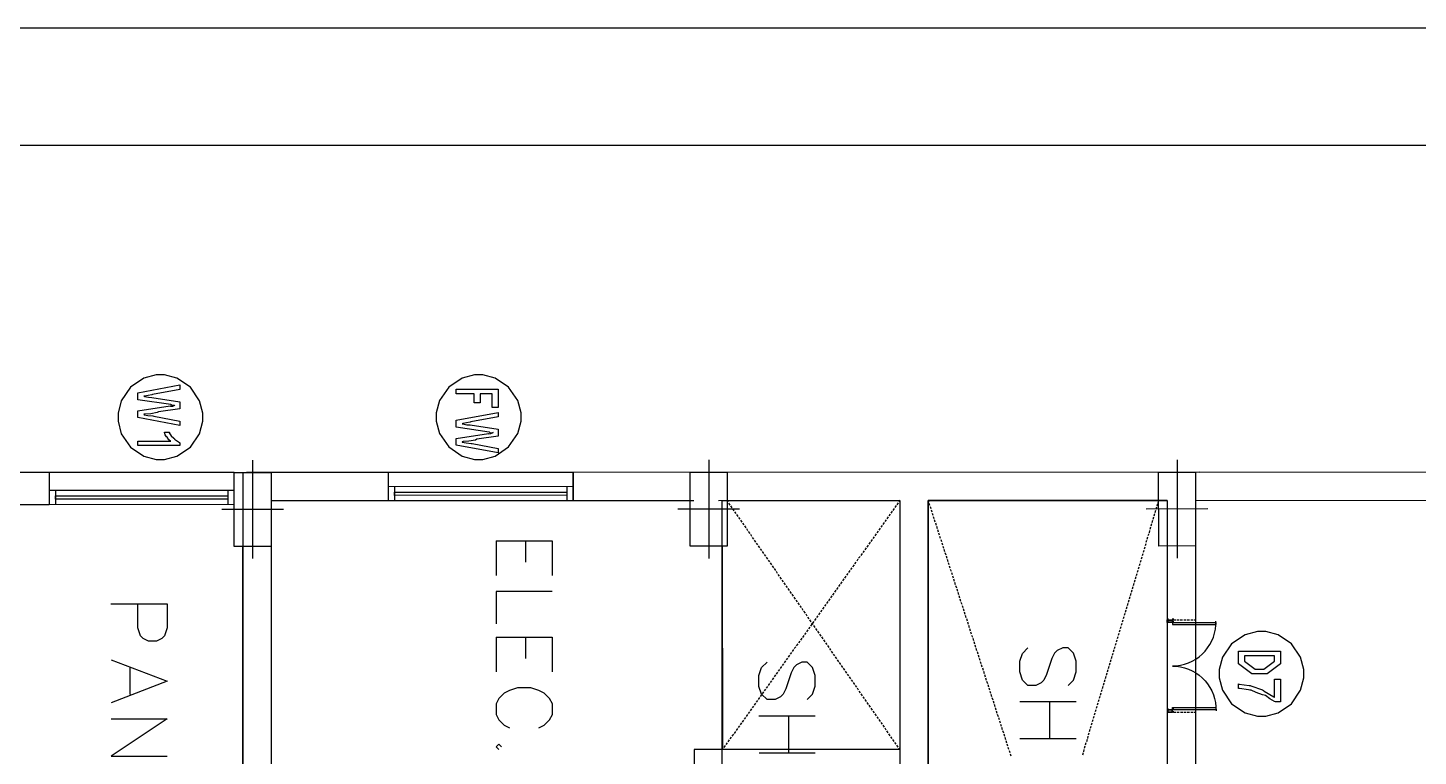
# Model space of a CAD drawing. Extents: x 0 to 23.4, y 0 to 16.5.
# Drawn here: x 10.871 to 13.832, y 14.796 to 16.348 of the extents above; entities that cross this region are included whole.
import ezdxf

# ---------------------------------------------------------------- set-up
doc = ezdxf.new("R2010")
doc.units = 0
doc.layers.get('0').update_dxf_attribs({"linetype": 'CONTINUOUS'})

msp = doc.modelspace()

# ---------------------------------------------------------------- linework, layer by layer
at = {"color": 0}
for points in [[(0.18755, 16.3479), (23.1772, 16.3479), (23.1772, 0.20622), (0.18755, 0.20622), (0.18755, 16.3479)], [(0.43766, 16.0978), (22.9271, 16.0978), (22.9271, 0.45627), (0.43766, 0.45627), (0.43766, 16.0978)], [(11.2438, 15.5185), (11.2438, 15.5272), (11.2367, 15.5536), (11.2174, 15.5822), (11.1887, 15.6017), (11.1623, 15.6086), (11.1536, 15.6086), (11.1448, 15.6086), (11.1184, 15.6017), (11.0898, 15.5822), (11.0704, 15.5536), (11.0634, 15.5272), (11.0634, 15.5185), (11.0634, 15.5097), (11.0704, 15.4833), (11.0898, 15.4546), (11.1184, 15.4353), (11.1448, 15.4282), (11.1536, 15.4282), (11.1623, 15.4282), (11.1887, 15.4353), (11.2174, 15.4546), (11.2367, 15.4833), (11.2438, 15.5097), (11.2438, 15.5185)], [(11.9215, 15.5187), (11.9215, 15.5275), (11.9144, 15.5539), (11.895, 15.5825), (11.8664, 15.6019), (11.84, 15.6089), (11.8313, 15.6089), (11.8225, 15.6089), (11.7961, 15.6019), (11.7674, 15.5825), (11.7481, 15.5539), (11.741, 15.5275), (11.741, 15.5187), (11.741, 15.51), (11.7481, 15.4836), (11.7674, 15.455), (11.7961, 15.4356), (11.8225, 15.4285), (11.8313, 15.4285), (11.84, 15.4285), (11.8664, 15.4356), (11.895, 15.455), (11.9144, 15.4836), (11.9215, 15.51), (11.9215, 15.5187)], [(11.1056, 15.5704), (11.1953, 15.5871), (11.1953, 15.5776), (11.1371, 15.5667), (11.1352, 15.5658), (11.1197, 15.5633), (11.1182, 15.5631), (11.1196, 15.5624), (11.1284, 15.561), (11.1351, 15.5607), (11.1356, 15.5607), (11.1953, 15.5515), (11.1953, 15.5365), (11.1499, 15.5296), (11.1467, 15.5282), (11.1329, 15.5256), (11.1206, 15.525), (11.1182, 15.5246), (11.1188, 15.5237), (11.1269, 15.5218), (11.1376, 15.5211), (11.1395, 15.5207), (11.1952, 15.5101), (11.1953, 15.5007), (11.1056, 15.5175), (11.1056, 15.5318), (11.1746, 15.5424), (11.175, 15.5418), (11.1799, 15.5422), (11.1843, 15.5439), (11.1844, 15.5439), (11.1833, 15.5433), (11.179, 15.5431), (11.1767, 15.5451), (11.1759, 15.5453), (11.1056, 15.5557), (11.1056, 15.5704)], [(11.7832, 15.5779), (11.8729, 15.5779), (11.8729, 15.5394), (11.8601, 15.5394), (11.8601, 15.5682), (11.8345, 15.5682), (11.8345, 15.549), (11.8217, 15.549), (11.8217, 15.5682), (11.7832, 15.5682), (11.7832, 15.5779)], [(11.7832, 15.5119), (11.8729, 15.5287), (11.8729, 15.5192), (11.8147, 15.5083), (11.8128, 15.5075), (11.7974, 15.505), (11.7958, 15.5046), (11.7972, 15.504), (11.806, 15.5025), (11.8128, 15.5022), (11.8132, 15.5022), (11.8729, 15.4931), (11.8729, 15.4782), (11.8275, 15.4713), (11.8244, 15.4697), (11.8105, 15.4671), (11.7982, 15.4665), (11.7958, 15.4662), (11.7964, 15.4653), (11.8045, 15.4635), (11.8152, 15.4626), (11.8171, 15.4624), (11.8729, 15.4517), (11.8729, 15.4424), (11.7833, 15.459), (11.7832, 15.4733), (11.8523, 15.484), (11.8526, 15.4833), (11.8575, 15.4837), (11.8619, 15.4856), (11.862, 15.4856), (11.8609, 15.4849), (11.8567, 15.4846), (11.8543, 15.4867), (11.8536, 15.4868), (11.7832, 15.4972), (11.7832, 15.5119)], [(11.1056, 15.4579), (11.1056, 15.4675), (11.1755, 15.4675), (11.1751, 15.4672), (11.1715, 15.4699), (11.1683, 15.4757), (11.1677, 15.4765), (11.1665, 15.4768), (11.1636, 15.481), (11.1625, 15.486), (11.1623, 15.4868), (11.1729, 15.4868), (11.1726, 15.485), (11.1762, 15.4786), (11.1823, 15.4736), (11.1833, 15.4726), (11.1837, 15.4713), (11.1943, 15.4644), (11.1953, 15.464), (11.1953, 15.4579), (11.1056, 15.4579)], [(11.3106, 15.4007), (11.3893, 15.4008), (11.3894, 15.2433), (11.3107, 15.2433), (11.3106, 15.4007)], [(11.3106, 15.4007), (11.3893, 15.4008), (11.3894, 15.2433), (11.3107, 15.2433), (11.3106, 15.4007)], [(11.3894, 15.2433), (11.3107, 15.2433), (11.3106, 15.4007), (11.3893, 15.4008), (11.3894, 15.2433)], [(12.2817, 15.4011), (12.3604, 15.4011), (12.3605, 15.2438), (12.2817, 15.2436), (12.2817, 15.4011)], [(12.2817, 15.4011), (12.3604, 15.4011), (12.3605, 15.2438), (12.2817, 15.2436), (12.2817, 15.4011)], [(12.3605, 15.2438), (12.2817, 15.2436), (12.2817, 15.4011), (12.3604, 15.4011), (12.3605, 15.2438)], [(13.279, 15.4015), (13.3578, 15.4015), (13.3578, 15.2442), (13.2791, 15.244), (13.279, 15.4015)], [(13.279, 15.4015), (13.3578, 15.4015), (13.3578, 15.2442), (13.2791, 15.244), (13.279, 15.4015)], [(13.3578, 15.2442), (13.2791, 15.244), (13.279, 15.4015), (13.3578, 15.4015), (13.3578, 15.2442)], [(11.2972, 15.3507), (11.2972, 15.344), (10.9303, 15.3438), (10.9303, 15.3506), (11.2972, 15.3507)], [(11.2972, 15.3507), (11.2972, 15.344), (10.9303, 15.3438), (10.9303, 15.3506), (11.2972, 15.3507)], [(11.9753, 13.7657), (11.9753, 13.7053), (12.2037, 13.7054), (12.2036, 13.7844), (12.3506, 13.7844), (12.35, 15.2435), (12.2817, 15.2435), (12.2817, 15.3406), (11.3894, 15.3401), (11.39, 13.7655), (11.9753, 13.7657)], [(12.0189, 15.3589), (12.0189, 15.3522), (11.6521, 15.3519), (11.6521, 15.3587), (12.0189, 15.3589)], [(12.0189, 15.3589), (12.0189, 15.3522), (11.6521, 15.3519), (11.6521, 15.3587), (12.0189, 15.3589)], [(12.7279, 15.3407), (12.7285, 13.766), (12.3506, 13.7658), (12.3499, 15.3406), (12.7279, 15.3407)], [(13.2974, 15.341), (13.2981, 13.7663), (12.7889, 13.7661), (12.7883, 15.3408), (13.2974, 15.341)], [(11.0751, 13.7653), (11.0751, 13.7049), (11.3113, 13.705), (11.3112, 13.8627), (11.3296, 13.8627), (11.329, 15.2433), (11.3107, 15.2433), (11.3106, 15.3322), (10.7988, 15.3321), (10.7989, 15.2431), (10.7805, 15.2431), (10.7811, 13.8625), (10.7995, 13.8625), (10.7995, 13.7652), (11.0751, 13.7653)], [(13.2975, 15.0814), (13.2975, 15.0868), (13.3084, 15.0868), (13.3084, 15.0814), (13.2975, 15.0814)], [(13.2975, 15.0814), (13.2975, 15.0868), (13.3084, 15.0868), (13.3084, 15.0814), (13.2975, 15.0814)], [(13.2982, 15.0819), (13.2982, 15.0861), (13.3077, 15.0861), (13.3077, 15.0819), (13.2982, 15.0819)], [(13.5884, 14.9719), (13.5884, 14.9808), (13.5813, 15.0072), (13.5619, 15.0358), (13.5333, 15.0551), (13.5069, 15.0622), (13.4982, 15.0622), (13.4894, 15.0622), (13.463, 15.0551), (13.4343, 15.0358), (13.415, 15.0072), (13.4079, 14.9808), (13.4079, 14.9719), (13.4079, 14.9633), (13.415, 14.9369), (13.4343, 14.9082), (13.463, 14.8889), (13.4894, 14.8818), (13.4982, 14.8818), (13.5069, 14.8818), (13.5333, 14.8889), (13.5619, 14.9082), (13.5813, 14.9369), (13.5884, 14.9633), (13.5884, 14.9719)], [(13.4489, 15.02), (13.5385, 15.02), (13.5385, 15), (13.5385, 14.9931), (13.5103, 14.9718), (13.494, 14.9718), (13.4771, 14.9718), (13.4489, 14.9931), (13.4489, 14.999), (13.4489, 15.02)], [(13.4617, 15.0103), (13.4617, 14.9994), (13.4617, 14.9988), (13.4847, 14.9817), (13.4943, 14.9817), (13.5027, 14.9817), (13.5257, 14.9988), (13.5257, 14.9996), (13.5257, 15.0103), (13.4617, 15.0103)], [(13.5257, 14.9601), (13.5385, 14.9601), (13.5385, 14.9121), (13.5281, 14.9121), (13.5257, 14.9126), (13.5161, 14.9183), (13.5063, 14.9253), (13.5038, 14.9264), (13.5002, 14.9269), (13.487, 14.9318), (13.4758, 14.9367), (13.4732, 14.9372), (13.4705, 14.9374), (13.4511, 14.9407), (13.4489, 14.9407), (13.4489, 14.9506), (13.4506, 14.9501), (13.4716, 14.9472), (13.4741, 14.9467), (13.4756, 14.946), (13.5002, 14.9374), (13.5025, 14.9363), (13.5038, 14.9347), (13.5241, 14.9229), (13.5257, 14.9217), (13.5257, 14.9601)], [(13.2976, 14.8954), (13.2976, 14.8899), (13.3085, 14.8899), (13.3085, 14.8954), (13.2976, 14.8954)], [(13.2976, 14.8954), (13.2976, 14.8899), (13.3085, 14.8899), (13.3085, 14.8954), (13.2976, 14.8954)], [(13.2983, 14.8947), (13.2983, 14.8907), (13.3078, 14.8907), (13.3078, 14.8947), (13.2983, 14.8947)]]:
    msp.add_lwpolyline(points, close=True, dxfattribs=at)
for points in [[(0.43766, 16.0978), (19.0161, 16.0978)], [(0.43766, 16.0978), (19.0161, 16.0978)], [(11.3499, 15.4269), (11.35, 15.2171)], [(12.321, 15.4274), (12.3211, 15.2175)], [(13.3184, 15.4278), (13.3184, 15.2179)], [(10.9169, 15.4003), (10.7988, 15.4003)], [(11.3106, 15.4006), (10.9169, 15.4003)], [(10.9169, 15.4003), (10.9169, 15.3321)], [(10.9169, 15.4003), (10.9169, 15.34)], [(11.3106, 15.3401), (11.3106, 15.4006)], [(11.3289, 15.4006), (11.3297, 13.705)], [(11.6387, 15.4006), (11.3369, 15.4006)], [(12.0323, 15.4008), (11.6387, 15.4006)], [(11.6387, 15.4006), (11.6387, 15.3403)], [(11.6387, 15.4006), (11.6387, 15.3403)], [(13.3656, 15.4014), (12.0323, 15.4008)], [(12.0324, 15.3404), (12.0323, 15.4008)], [(12.0323, 15.4008), (12.0324, 15.3404)], [(13.3656, 15.4014), (14.46, 15.4018)], [(12.0323, 15.3706), (11.6387, 15.3704)], [(11.6521, 15.3704), (11.6521, 15.3403)], [(12.0189, 15.3706), (12.0189, 15.3404)], [(11.3106, 15.3624), (10.9169, 15.3622)], [(10.9303, 15.3617), (10.9303, 15.3321)], [(11.2972, 15.3624), (11.2972, 15.3322)], [(11.6387, 15.3403), (11.3894, 15.3401)], [(11.3894, 15.3401), (11.39, 13.7655)], [(12.0324, 15.3404), (11.6387, 15.3403)], [(12.2896, 15.3406), (12.0324, 15.3404)], [(12.7279, 15.3407), (12.3421, 15.3406)], [(12.3627, 15.3374), (12.3604, 15.3406)], [(12.3669, 15.3312), (12.3641, 15.3353)], [(12.7246, 15.3361), (12.7217, 15.3321)], [(12.7279, 15.3407), (12.726, 15.3381)], [(12.7279, 15.3407), (12.7281, 14.8104)], [(13.2974, 15.341), (12.7883, 15.3408)], [(12.7883, 15.3408), (12.7892, 15.3376)], [(12.7883, 15.3408), (12.7889, 13.7661)], [(12.79, 15.3353), (12.7915, 15.3307)], [(13.279, 15.341), (13.2776, 15.3361)], [(13.3578, 15.341), (14.3997, 15.3415)], [(13.3578, 15.341), (13.3583, 14.089)], [(10.9169, 15.3321), (10.7726, 15.3321)], [(11.3106, 15.3322), (10.9169, 15.3321)], [(11.4156, 15.3221), (11.2844, 15.3219)], [(12.3867, 15.3224), (12.2555, 15.3224)], [(12.3711, 15.3251), (12.3683, 15.3293)], [(12.3753, 15.3192), (12.3725, 15.3232)], [(12.3795, 15.3131), (12.3767, 15.3171)], [(12.3837, 15.3071), (12.3809, 15.311)], [(12.7031, 15.306), (12.7003, 15.3019)], [(12.7074, 15.3119), (12.7045, 15.3081)], [(12.7117, 15.3181), (12.7088, 15.314)], [(12.716, 15.324), (12.7131, 15.32)], [(12.7203, 15.3301), (12.7174, 15.3261)], [(12.7923, 15.3283), (12.7938, 15.3236)], [(12.7945, 15.3213), (12.7961, 15.3167)], [(12.7968, 15.3143), (12.7983, 15.3096)], [(12.7991, 15.3072), (12.8006, 15.3026)], [(13.384, 15.3229), (13.2528, 15.3228)], [(13.2683, 15.3054), (13.2669, 15.3007)], [(13.2705, 15.3125), (13.269, 15.3078)], [(13.2726, 15.3196), (13.2712, 15.3149)], [(13.2747, 15.3267), (13.2733, 15.3219)], [(13.2769, 15.3336), (13.2754, 15.329)], [(12.3879, 15.301), (12.3851, 15.305)], [(12.3921, 15.2949), (12.3893, 15.2989)], [(12.3963, 15.2888), (12.3935, 15.2929)], [(12.4006, 15.2828), (12.3977, 15.2868)], [(12.4047, 15.2767), (12.4019, 15.2807)], [(12.6818, 15.276), (12.6789, 15.2719)], [(12.686, 15.2819), (12.6832, 15.2779)], [(12.6903, 15.2879), (12.6874, 15.284)], [(12.6946, 15.294), (12.6917, 15.29)], [(12.6988, 15.3), (12.696, 15.296)], [(12.8013, 15.3003), (12.8028, 15.2956)], [(12.8036, 15.2932), (12.8051, 15.2885)], [(12.8059, 15.2862), (12.8074, 15.2815)], [(12.8082, 15.2792), (12.8097, 15.2744)], [(13.2599, 15.2771), (13.2585, 15.2724)], [(13.262, 15.2842), (13.2606, 15.2794)], [(13.2641, 15.2912), (13.2627, 15.2865)], [(13.2662, 15.2983), (13.2648, 15.2936)], [(11.8683, 15.255), (11.9879, 15.255), (11.988, 15.181)], [(11.8683, 15.255), (11.8683, 15.181)], [(11.9309, 15.255), (11.931, 15.2094)], [(12.409, 15.2706), (12.4061, 15.2746)], [(12.4131, 15.2646), (12.4104, 15.2686)], [(12.4174, 15.2585), (12.4146, 15.2625)], [(12.4216, 15.2525), (12.4188, 15.2564)], [(12.4258, 15.2464), (12.423, 15.2504)], [(12.6646, 15.2519), (12.6617, 15.2479)], [(12.6689, 15.2579), (12.666, 15.2539)], [(12.6732, 15.2639), (12.6703, 15.2599)], [(12.6775, 15.2699), (12.6746, 15.2658)], [(12.8104, 15.2721), (12.812, 15.2675)], [(12.8127, 15.2651), (12.8142, 15.2604)], [(12.815, 15.2581), (12.8165, 15.2535)], [(12.8173, 15.2511), (12.8188, 15.2464)], [(13.2514, 15.2488), (13.25, 15.2442)], [(13.2535, 15.256), (13.2521, 15.2512)], [(13.2556, 15.2629), (13.2542, 15.2582)], [(13.2578, 15.27), (13.2563, 15.2654)], [(12.35, 15.2435), (12.3502, 14.8103)], [(12.43, 15.2403), (12.4272, 15.2443)], [(12.4342, 15.2342), (12.4314, 15.2383)], [(12.4384, 15.2282), (12.4356, 15.2322)], [(12.4426, 15.2221), (12.4398, 15.2261)], [(12.4468, 15.216), (12.444, 15.22)], [(12.6432, 15.2218), (12.6403, 15.2178)], [(12.6475, 15.2278), (12.6446, 15.2239)], [(12.6518, 15.2339), (12.6489, 15.2299)], [(12.656, 15.2399), (12.6532, 15.2358)], [(12.6603, 15.2458), (12.6574, 15.2418)], [(12.8196, 15.244), (12.8211, 15.2393)], [(12.8218, 15.2371), (12.8233, 15.2324)], [(12.8241, 15.23), (12.8256, 15.2253)], [(12.8263, 15.2229), (12.8278, 15.2183)], [(13.2429, 15.2206), (13.2415, 15.2158)], [(13.2451, 15.2276), (13.2437, 15.2229)], [(13.2472, 15.2347), (13.2458, 15.23)], [(13.2493, 15.2418), (13.2479, 15.2371)], [(13.2974, 15.2439), (13.2979, 14.089)], [(12.451, 15.21), (12.4482, 15.214)], [(12.4552, 15.2039), (12.4524, 15.2079)], [(12.4594, 15.1978), (12.4566, 15.2019)], [(12.4637, 15.1918), (12.4608, 15.1958)], [(12.4678, 15.1857), (12.4651, 15.1897)], [(12.6218, 15.1917), (12.6189, 15.1878)], [(12.6261, 15.1978), (12.6232, 15.1937)], [(12.6304, 15.2038), (12.6275, 15.1997)], [(12.6346, 15.2099), (12.6318, 15.2058)], [(12.6389, 15.2158), (12.6361, 15.2118)], [(12.8286, 15.216), (12.8301, 15.2112)], [(12.8309, 15.2089), (12.8324, 15.2043)], [(12.8332, 15.2019), (12.8347, 15.1972)], [(12.8354, 15.1949), (12.837, 15.1903)], [(12.8377, 15.1879), (12.8393, 15.1832)], [(13.2345, 15.1922), (13.2331, 15.1875)], [(13.2366, 15.1993), (13.2352, 15.1946)], [(13.2387, 15.2064), (13.2373, 15.2017)], [(13.2408, 15.2135), (13.2394, 15.2088)], [(12.4721, 15.1796), (12.4692, 15.1836)], [(12.4762, 15.1736), (12.4735, 15.1776)], [(12.4805, 15.1675), (12.4777, 15.1715)], [(12.4847, 15.1615), (12.4819, 15.1654)], [(12.4889, 15.1554), (12.4861, 15.1594)], [(12.6004, 15.1617), (12.5975, 15.1576)], [(12.6047, 15.1676), (12.6018, 15.1638)], [(12.6089, 15.1738), (12.6061, 15.1697)], [(12.6132, 15.1797), (12.6103, 15.1757)], [(12.6175, 15.1858), (12.6146, 15.1818)], [(12.84, 15.1808), (12.8415, 15.1761)], [(12.8423, 15.1739), (12.8438, 15.1692)], [(12.8446, 15.1668), (12.8461, 15.1621)], [(12.8468, 15.1597), (12.8484, 15.1551)], [(13.226, 15.1639), (13.2246, 15.1593)], [(13.2281, 15.1711), (13.2267, 15.1664)], [(13.2303, 15.1781), (13.2288, 15.1733)], [(13.2324, 15.1851), (13.231, 15.1806)], [(11.988, 15.1468), (11.8684, 15.1468), (11.8684, 15.0785)], [(12.4931, 15.1493), (12.4903, 15.1533)], [(12.4973, 15.1432), (12.4945, 15.1474)], [(12.5015, 15.1372), (12.4987, 15.1413)], [(12.5057, 15.1311), (12.5029, 15.1351)], [(12.5099, 15.125), (12.5071, 15.129)], [(12.579, 15.1317), (12.5761, 15.1276)], [(12.5832, 15.1376), (12.5804, 15.1336)], [(12.5875, 15.1436), (12.5847, 15.1396)], [(12.5918, 15.1497), (12.589, 15.1457)], [(12.5961, 15.1557), (12.5933, 15.1517)], [(12.8491, 15.1528), (12.8506, 15.1481)], [(12.8514, 15.1457), (12.8529, 15.1411)], [(12.8536, 15.1387), (12.8551, 15.134)], [(12.8559, 15.1317), (12.8574, 15.1269)], [(13.2154, 15.1286), (13.214, 15.1239)], [(13.2175, 15.1357), (13.2161, 15.131)], [(13.2197, 15.1428), (13.2182, 15.1381)], [(13.2218, 15.1499), (13.2204, 15.1451)], [(13.2239, 15.1569), (13.2225, 15.1522)], [(11.0484, 15.121), (11.168, 15.121), (11.1681, 15.0697), (11.1624, 15.0526), (11.1567, 15.0469), (11.1453, 15.0412), (11.1282, 15.0412), (11.1168, 15.0469), (11.1111, 15.0526), (11.1054, 15.0697), (11.1054, 15.121)], [(12.5141, 15.119), (12.5113, 15.1231)], [(12.5183, 15.1129), (12.5155, 15.1169)], [(12.5225, 15.1068), (12.5197, 15.1108)], [(12.5268, 15.1008), (12.5239, 15.1049)], [(12.5309, 15.0947), (12.5282, 15.0987)], [(12.5576, 15.1015), (12.5547, 15.0975)], [(12.5618, 15.1076), (12.559, 15.1036)], [(12.5661, 15.1136), (12.5633, 15.1096)], [(12.5704, 15.1196), (12.5675, 15.1156)], [(12.5747, 15.1256), (12.5718, 15.1215)], [(12.8582, 15.1247), (12.8597, 15.12)], [(12.8605, 15.1176), (12.862, 15.1129)], [(12.8627, 15.1106), (12.8643, 15.106)], [(12.865, 15.1036), (12.8665, 15.0989)], [(13.2069, 15.1003), (13.2055, 15.0957)], [(13.209, 15.1074), (13.2076, 15.1026)], [(13.2112, 15.1144), (13.2097, 15.1097)], [(13.2133, 15.1215), (13.2119, 15.1168)], [(12.5352, 15.0886), (12.5323, 15.0926)], [(12.5361, 15.0715), (12.5333, 15.0675)], [(12.5393, 15.0826), (12.5366, 15.0867)], [(12.5404, 15.0775), (12.5376, 15.0735)], [(12.5436, 15.0765), (12.5408, 15.0806)], [(12.5447, 15.0835), (12.5419, 15.0796)], [(12.5477, 15.0704), (12.545, 15.0744)], [(12.549, 15.0896), (12.5462, 15.0856)], [(12.552, 15.0644), (12.5492, 15.0685)], [(12.5533, 15.0956), (12.5504, 15.0915)], [(12.8673, 15.0965), (12.8688, 15.0919)], [(12.8696, 15.0896), (12.8711, 15.0849)], [(12.8718, 15.0825), (12.8734, 15.0779)], [(12.8741, 15.0756), (12.8757, 15.0708)], [(12.8764, 15.0685), (12.8779, 15.0637)], [(13.1985, 15.0721), (13.1971, 15.0674)], [(13.2006, 15.0792), (13.1992, 15.0744)], [(13.2027, 15.0862), (13.2013, 15.0815)], [(13.2048, 15.0932), (13.2034, 15.0886)], [(13.2975, 15.0868), (13.3006, 15.0868)], [(13.3031, 15.0868), (13.308, 15.0868)], [(13.3084, 15.0812), (13.4011, 15.0814)], [(13.3084, 15.0812), (13.3085, 15.0767)], [(13.3085, 14.9886), (13.3172, 14.989), (13.3258, 14.9903), (13.3343, 14.9924), (13.3426, 14.9951), (13.3505, 14.9988), (13.3581, 15.0031), (13.3652, 15.0081), (13.3718, 15.0137), (13.3779, 15.02), (13.3834, 15.0268), (13.3882, 15.034), (13.3923, 15.0418), (13.3956, 15.0499), (13.3982, 15.0582), (13.4, 15.0667), (13.4009, 15.0754), (13.401, 15.084)], [(13.3085, 15.0767), (13.4011, 15.0767)], [(13.3104, 15.0868), (13.3154, 15.0868)], [(13.3178, 15.0868), (13.3227, 15.0868)], [(13.3252, 15.0868), (13.3301, 15.0868)], [(13.3326, 15.0868), (13.3375, 15.0868)], [(13.34, 15.0868), (13.3449, 15.0868)], [(13.3474, 15.0868), (13.3523, 15.0868)], [(13.3548, 15.0868), (13.3579, 15.0868)], [(13.4011, 15.0814), (13.4011, 15.0767)], [(11.8684, 15.05), (11.988, 15.05), (11.988, 14.976)], [(11.8684, 15.05), (11.8684, 14.976)], [(11.931, 15.05), (11.931, 15.0044)], [(12.5148, 15.0414), (12.5119, 15.0375)], [(12.519, 15.0474), (12.5162, 15.0435)], [(12.5233, 15.0535), (12.5205, 15.0494)], [(12.5276, 15.0594), (12.5247, 15.0554)], [(12.5318, 15.0654), (12.529, 15.0615)], [(12.5562, 15.0583), (12.5534, 15.0624)], [(12.5604, 15.0522), (12.5576, 15.0563)], [(12.5646, 15.0461), (12.5618, 15.0503)], [(12.5688, 15.0401), (12.566, 15.0442)], [(12.8786, 15.0615), (12.8802, 15.0568)], [(12.8809, 15.0544), (12.8824, 15.0497)], [(12.8832, 15.0474), (12.8847, 15.0428)], [(12.8855, 15.0404), (12.887, 15.0357)], [(13.19, 15.0438), (13.1886, 15.039)], [(13.1921, 15.0508), (13.1907, 15.0461)], [(13.1942, 15.0579), (13.1928, 15.0532)], [(13.1963, 15.065), (13.1949, 15.0603)], [(12.4933, 15.0114), (12.4905, 15.0074)], [(12.4976, 15.0174), (12.4948, 15.0133)], [(12.5019, 15.0233), (12.499, 15.0193)], [(12.5062, 15.0294), (12.5033, 15.0254)], [(12.5105, 15.0354), (12.5076, 15.0314)], [(12.573, 15.034), (12.5702, 15.0381)], [(12.5772, 15.0281), (12.5744, 15.0319)], [(12.5814, 15.0219), (12.5786, 15.026)], [(12.5856, 15.0158), (12.5828, 15.0199)], [(12.5898, 15.0099), (12.587, 15.0139)], [(12.8878, 15.0333), (12.8893, 15.0287)], [(12.89, 15.0264), (12.8915, 15.0217)], [(12.8923, 15.0193), (12.8938, 15.0146)], [(12.8946, 15.0124), (12.8961, 15.0076)], [(13.0862, 14.9472), (13.0975, 14.9586), (13.1032, 14.9757), (13.1032, 14.9985), (13.0975, 15.0156), (13.0861, 15.0269), (13.0747, 15.0269), (13.0633, 15.0213), (13.0576, 15.0156), (13.0519, 15.0042), (13.0406, 14.97), (13.0349, 14.9586), (13.0292, 14.9529), (13.0178, 14.9472), (13.0007, 14.9472), (12.9893, 14.9586), (12.9836, 14.9757), (12.9836, 14.9985), (12.9893, 15.0154), (13.0007, 15.0268)], [(13.1815, 15.0154), (13.1801, 15.0107)], [(13.1837, 15.0226), (13.1822, 15.0179)], [(13.1858, 15.0296), (13.1843, 15.0249)], [(13.1879, 15.0367), (13.1865, 15.0319)], [(11.0485, 15.0014), (11.1681, 14.9558), (11.0486, 14.9103)], [(11.0884, 14.9843), (11.0884, 14.9274)], [(12.5306, 14.9168), (12.542, 14.9282), (12.5477, 14.9453), (12.5477, 14.9681), (12.542, 14.9851), (12.5306, 14.9965), (12.5192, 14.9965), (12.5078, 14.9908), (12.5021, 14.9851), (12.4964, 14.9737), (12.4851, 14.9396), (12.4794, 14.9282), (12.4737, 14.9225), (12.4623, 14.9168), (12.4452, 14.9168), (12.4338, 14.9282), (12.4281, 14.9451), (12.4281, 14.9681), (12.4338, 14.9851), (12.4452, 14.9965)], [(12.4719, 14.9813), (12.4691, 14.9772)], [(12.4762, 14.9874), (12.4734, 14.9833)], [(12.4805, 14.9933), (12.4777, 14.9893)], [(12.4847, 14.9993), (12.4819, 14.9953)], [(12.489, 15.0054), (12.4862, 15.0014)], [(12.594, 15.0038), (12.5913, 15.0078)], [(12.5982, 14.9976), (12.5954, 15.0017)], [(12.6024, 14.9915), (12.5997, 14.9957)], [(12.6067, 14.9856), (12.6038, 14.9896)], [(12.6108, 14.9794), (12.6081, 14.9835)], [(12.8969, 15.0053), (12.8984, 15.0006)], [(12.8991, 14.9983), (12.9007, 14.9936)], [(12.9014, 14.9913), (12.9029, 14.9865)], [(12.9037, 14.9842), (12.9052, 14.9796)], [(13.171, 14.9801), (13.1695, 14.9754)], [(13.1731, 14.9872), (13.1717, 14.9825)], [(13.1752, 14.9943), (13.1738, 14.9896)], [(13.1773, 15.0014), (13.1759, 14.9967)], [(13.1794, 15.0085), (13.178, 15.0038)], [(13.3085, 14.9883), (13.3172, 14.9879), (13.3258, 14.9867), (13.3343, 14.9847), (13.3426, 14.9819), (13.3505, 14.9783), (13.3581, 14.974), (13.3652, 14.969), (13.3719, 14.9633), (13.378, 14.9571), (13.3834, 14.9503), (13.3882, 14.9429), (13.3923, 14.9353), (13.3957, 14.9272), (13.3982, 14.9189), (13.4, 14.9104), (13.401, 14.9017), (13.4012, 14.8929)], [(12.4505, 14.9512), (12.4476, 14.9472)], [(12.4548, 14.9572), (12.4519, 14.9532)], [(12.4591, 14.9633), (12.4562, 14.9593)], [(12.4634, 14.9693), (12.4605, 14.9653)], [(12.4677, 14.9753), (12.4648, 14.9713)], [(12.6151, 14.9735), (12.6122, 14.9775)], [(12.6193, 14.9674), (12.6165, 14.9714)], [(12.6235, 14.9612), (12.6207, 14.9653)], [(12.6277, 14.9551), (12.6249, 14.9593)], [(12.6319, 14.9492), (12.6291, 14.9532)], [(12.9059, 14.9772), (12.9074, 14.9725)], [(12.9082, 14.9701), (12.9097, 14.9656)], [(12.9105, 14.9632), (12.912, 14.9585)], [(12.9128, 14.9561), (12.9143, 14.9514)], [(13.1624, 14.9518), (13.161, 14.9471)], [(13.1646, 14.9589), (13.1631, 14.9542)], [(13.1667, 14.966), (13.1653, 14.9612)], [(13.1688, 14.9731), (13.1674, 14.9683)], [(11.9596, 14.8564), (11.971, 14.8621), (11.9824, 14.8735), (11.9881, 14.8849), (11.9881, 14.9076), (11.9824, 14.919), (11.971, 14.9304), (11.9596, 14.9361), (11.9425, 14.9418), (11.914, 14.9418), (11.8969, 14.9361), (11.8855, 14.9304), (11.8741, 14.919), (11.8685, 14.9076), (11.8685, 14.8849), (11.8742, 14.8735), (11.8856, 14.8621), (11.897, 14.8564)], [(12.4291, 14.9211), (12.4263, 14.9172)], [(12.4334, 14.9272), (12.4306, 14.9232)], [(12.4377, 14.9332), (12.4348, 14.9292)], [(12.4419, 14.9393), (12.4391, 14.9353)], [(12.4462, 14.9451), (12.4434, 14.9413)], [(12.6361, 14.9431), (12.6333, 14.9471)], [(12.6403, 14.9369), (12.6375, 14.941)], [(12.6445, 14.931), (12.6417, 14.935)], [(12.6487, 14.9249), (12.6459, 14.9289)], [(12.6529, 14.9189), (12.6501, 14.9229)], [(12.915, 14.9492), (12.9166, 14.9444)], [(12.9173, 14.9421), (12.9188, 14.9374)], [(12.9196, 14.935), (12.9211, 14.9304)], [(12.9219, 14.9281), (12.9234, 14.9233)], [(12.9242, 14.921), (12.9257, 14.9164)], [(13.154, 14.9236), (13.1526, 14.9189)], [(13.1561, 14.9306), (13.1547, 14.9258)], [(13.1582, 14.9378), (13.1568, 14.9331)], [(13.1603, 14.9447), (13.1589, 14.94)], [(12.4077, 14.8911), (12.4048, 14.8871)], [(12.412, 14.8971), (12.4091, 14.8931)], [(12.4163, 14.9032), (12.4134, 14.8992)], [(12.4206, 14.9092), (12.4177, 14.9051)], [(12.4249, 14.9151), (12.422, 14.9111)], [(12.6571, 14.9128), (12.6543, 14.9168)], [(12.6613, 14.9067), (12.6585, 14.9107)], [(12.6655, 14.9006), (12.6628, 14.9047)], [(12.6698, 14.8946), (12.6669, 14.8986)], [(12.6739, 14.8885), (12.6712, 14.8925)], [(12.9264, 14.914), (12.928, 14.9093)], [(12.9287, 14.9069), (12.9302, 14.9022)], [(12.931, 14.9), (12.9325, 14.8953)], [(12.9332, 14.8929), (12.9347, 14.8882)], [(12.9837, 14.9129), (13.1033, 14.9131)], [(13.0463, 14.9131), (13.0463, 14.8333)], [(13.1455, 14.8953), (13.1441, 14.8906)], [(13.1476, 14.9024), (13.1462, 14.8976)], [(13.1497, 14.9094), (13.1483, 14.9047)], [(13.1519, 14.9165), (13.1504, 14.9118)], [(13.3085, 14.9003), (13.4012, 14.9004)], [(13.3085, 14.8957), (13.3085, 14.9003)], [(13.3085, 14.8957), (13.4012, 14.8957)], [(13.4012, 14.8957), (13.4012, 14.9004)], [(11.0486, 14.8761), (11.1681, 14.8761), (11.0486, 14.7964), (11.1682, 14.7964)], [(12.3863, 14.8611), (12.3835, 14.8571)], [(12.3906, 14.8671), (12.3878, 14.8631)], [(12.3949, 14.8731), (12.392, 14.869)], [(12.3991, 14.879), (12.3963, 14.875)], [(12.4034, 14.8851), (12.4006, 14.8811)], [(12.4281, 14.8826), (12.5477, 14.8826)], [(12.4908, 14.8826), (12.4908, 14.8029)], [(12.6782, 14.8825), (12.6753, 14.8864)], [(12.6824, 14.8764), (12.6796, 14.8804)], [(12.6866, 14.8703), (12.6837, 14.8743)], [(12.6908, 14.8642), (12.688, 14.8683)], [(12.695, 14.8582), (12.6922, 14.8622)], [(12.9355, 14.886), (12.937, 14.8812)], [(12.9378, 14.8789), (12.9393, 14.8742)], [(12.9401, 14.8718), (12.9416, 14.8672)], [(12.9423, 14.8649), (12.9438, 14.8601)], [(13.137, 14.8669), (13.1356, 14.8622)], [(13.1392, 14.874), (13.1378, 14.8693)], [(13.1413, 14.8811), (13.1399, 14.8764)], [(13.1434, 14.8882), (13.142, 14.8835)], [(13.2976, 14.8899), (13.3007, 14.8899)], [(13.3032, 14.8899), (13.3081, 14.8899)], [(13.3105, 14.8899), (13.3155, 14.8899)], [(13.3179, 14.8899), (13.3229, 14.8899)], [(13.3253, 14.8899), (13.3302, 14.8899)], [(13.3327, 14.8899), (13.3376, 14.8899)], [(13.3401, 14.8899), (13.345, 14.8899)], [(13.3474, 14.8899), (13.3524, 14.8899)], [(13.3548, 14.8899), (13.358, 14.89)], [(12.3692, 14.8369), (12.3663, 14.8331)], [(12.3735, 14.8431), (12.3706, 14.839)], [(12.3778, 14.849), (12.3749, 14.845)], [(12.382, 14.855), (12.3792, 14.851)], [(12.6992, 14.8521), (12.6964, 14.8561)], [(12.7034, 14.846), (12.7006, 14.8501)], [(12.7076, 14.84), (12.7048, 14.844)], [(12.7118, 14.8339), (12.709, 14.8379)], [(12.716, 14.8279), (12.7132, 14.8318)], [(12.9446, 14.8578), (12.9461, 14.8532)], [(12.9469, 14.8508), (12.9484, 14.8461)], [(12.9492, 14.8438), (12.9507, 14.839)], [(12.9514, 14.8368), (12.953, 14.8321)], [(13.1033, 14.8333), (12.9837, 14.8333)], [(13.1265, 14.8317), (13.1251, 14.8269)], [(13.1286, 14.8388), (13.1272, 14.834)], [(13.1307, 14.8457), (13.1293, 14.841)], [(13.1328, 14.8529), (13.1314, 14.8482)], [(13.1349, 14.8599), (13.1335, 14.8551)], [(11.8799, 14.8165), (11.8742, 14.8222), (11.8685, 14.8165), (11.8742, 14.8108)], [(12.7281, 14.8104), (12.2898, 14.8103)], [(12.2898, 14.8103), (12.2898, 14.78)], [(12.3521, 14.8129), (12.3502, 14.8103)], [(12.3563, 14.8189), (12.3535, 14.815)], [(12.3606, 14.825), (12.3578, 14.821)], [(12.3649, 14.831), (12.362, 14.8269)], [(12.5477, 14.8029), (12.4282, 14.8028)], [(12.7202, 14.8218), (12.7174, 14.8258)], [(12.7244, 14.8157), (12.7216, 14.8197)], [(12.7281, 14.8104), (12.7259, 14.8137)], [(12.9537, 14.8297), (12.9552, 14.825)], [(12.956, 14.8226), (12.9575, 14.8181)], [(12.9582, 14.8157), (12.9597, 14.811)], [(12.9605, 14.8086), (12.962, 14.804)], [(13.118, 14.8033), (13.1166, 14.7986)], [(13.1201, 14.8104), (13.1187, 14.8057)], [(13.1222, 14.8175), (13.1208, 14.8128)], [(13.1243, 14.8246), (13.1229, 14.8199)], [(12.9628, 14.8017), (12.9643, 14.7969)]]:
    msp.add_lwpolyline(points, dxfattribs=at)
at = {"color": 0, "const_width": 0.002}
for points in [[(13.2975, 15.0868), (13.2995, 15.0868), (13.2995, 15.0888), (13.2975, 15.0888), (13.2975, 15.0868)], [(13.2975, 15.0814), (13.2995, 15.0814), (13.2995, 15.0833), (13.2975, 15.0833), (13.2975, 15.0814)], [(13.2975, 15.0814), (13.2995, 15.0814), (13.2995, 15.0833), (13.2975, 15.0833), (13.2975, 15.0814)], [(13.3084, 15.0868), (13.3104, 15.0868), (13.3104, 15.0888), (13.3084, 15.0888), (13.3084, 15.0868)], [(13.3084, 15.0814), (13.3104, 15.0814), (13.3104, 15.0833), (13.3084, 15.0833), (13.3084, 15.0814)], [(13.2976, 14.8954), (13.2996, 14.8954), (13.2996, 14.8974), (13.2976, 14.8974), (13.2976, 14.8954)], [(13.2976, 14.8954), (13.2996, 14.8954), (13.2996, 14.8974), (13.2976, 14.8974), (13.2976, 14.8954)], [(13.2976, 14.8899), (13.2996, 14.8899), (13.2996, 14.8919), (13.2976, 14.8919), (13.2976, 14.8899)], [(13.3085, 14.8954), (13.3105, 14.8954), (13.3105, 14.8974), (13.3085, 14.8974), (13.3085, 14.8954)], [(13.3085, 14.8899), (13.3105, 14.8899), (13.3105, 14.8919), (13.3085, 14.8919), (13.3085, 14.8899)]]:
    msp.add_lwpolyline(points, close=True, dxfattribs=at)

doc.saveas('drawing.dxf')
